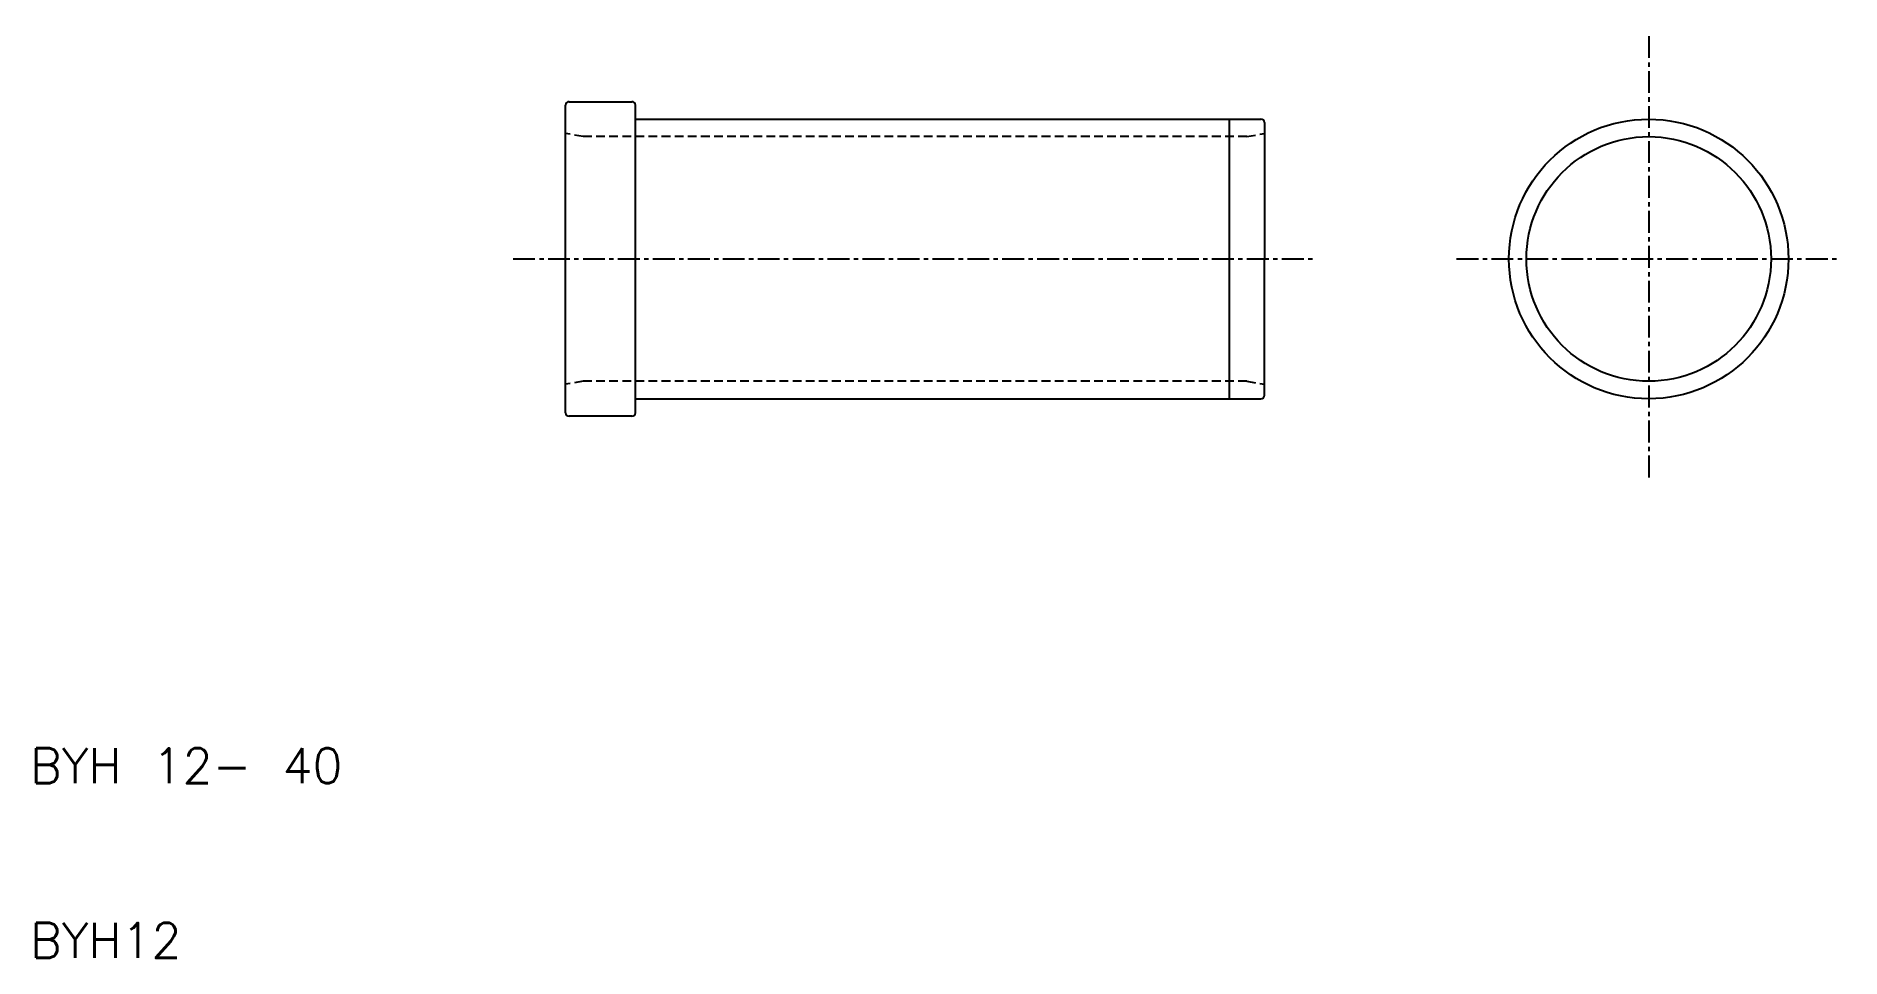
# Model space of a CAD drawing. Extents: x -13 to 90, y 108 to 160.
import ezdxf

# ---------------------------------------------------------------- set-up
doc = ezdxf.new("R2010")
doc.units = 0
doc.linetypes.add('CENTER', pattern=[2, 1.25, -0.25, 0.25, -0.25])
doc.linetypes.add('DASHED', pattern=[0.75, 0.5, -0.25])
doc.layers.get('0').update_dxf_attribs({"linetype": 'CONTINUOUS'})
doc.layers.add('CENTER', color=1, linetype='CENTER')
doc.styles.get("Standard").update_dxf_attribs({"font": 'txt.shx', "bigfont": 'bigfont.shx'})

msp = doc.modelspace()

# ---------------------------------------------------------------- linework, layer by layer
at = {"color": 7, "linetype": 'CONTINUOUS'}
for p, q in [((16.96, 138.84), (16.96, 156.44)), ((17.16, 156.64), (20.76, 156.64)), ((20.96, 138.84), (20.96, 156.44)), ((20.96, 155.64), (56.76, 155.64)), ((54.96, 139.64), (54.96, 155.64)), ((56.96, 155.44), (56.96, 147.64)), ((56.96, 139.84), (56.96, 147.64)), ((20.96, 139.64), (56.76, 139.64)), ((20.76, 138.64), (17.16, 138.64))]:
    msp.add_line(p, q, dxfattribs=at)
at = {"color": 3, "linetype": 'DASHED'}
for p, q in [((17.96, 154.64), (16.96, 154.82)), ((55.96, 154.64), (17.96, 154.64)), ((55.96, 154.64), (56.96, 154.82)), ((17.96, 140.64), (16.96, 140.47)), ((55.96, 140.64), (17.96, 140.64)), ((55.96, 140.64), (56.96, 140.47))]:
    msp.add_line(p, q, dxfattribs=at)
at = {"color": 7, "linetype": 'CONTINUOUS'}
for radius in [8, 7]:
    msp.add_circle((78.96, 147.64), radius, dxfattribs=at)
for centre, start, end in [((17.16, 156.44), 90, 180), ((20.76, 156.44), 360, 90), ((56.76, 155.44), 0, 90), ((56.76, 139.84), 270, 0), ((17.16, 138.84), 180, 270), ((20.76, 138.84), 270, 360)]:
    msp.add_arc(centre, 0.2, start, end, dxfattribs=at)
at = {"layer": 'CENTER', "color": 1, "linetype": 'CENTER'}
for p, q in [((78.96, 160.39), (78.96, 134.89)), ((13.96, 147.64), (59.96, 147.64)), ((67.96, 147.64), (89.96, 147.64))]:
    msp.add_line(p, q, dxfattribs=at)

# ---------------------------------------------------------------- texts
at = {"color": 7, "linetype": 'CONTINUOUS'}
for s, p in [('BYH 12- 40', (-13.69, 117.64)), ('BYH12', (-13.69, 107.64))]:
    msp.add_text(s, height=2, dxfattribs=at).set_placement(p)

doc.saveas('drawing.dxf')
